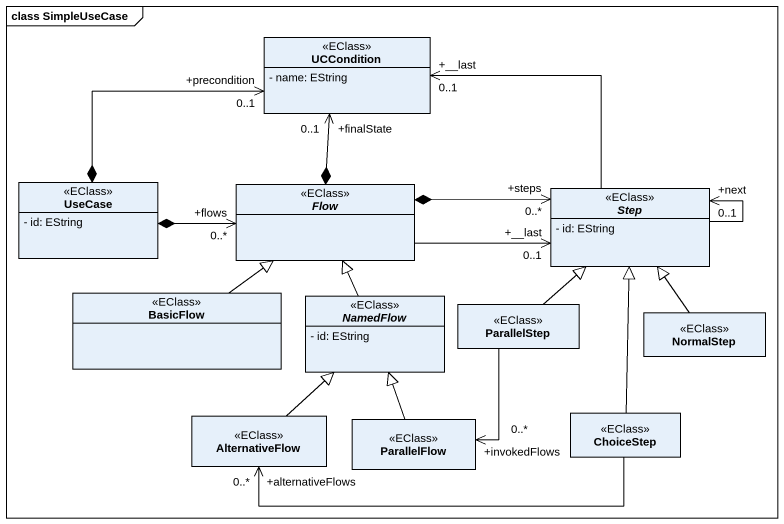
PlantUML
@startuml
mainframe class SimpleUseCase
hide circle
hide empty members
skinparam classAttributeIconSize 0
class UCCondition <<EClass>> {
  - name: EString
}
class "UseCase" as UseCase_ <<EClass>> {
  - id: EString
}
abstract class Flow <<EClass>>
abstract class Step <<EClass>> {
  - id: EString
}
class BasicFlow <<EClass>>
abstract class NamedFlow <<EClass>> {
  - id: EString
}
class ParallelStep <<EClass>>
class NormalStep <<EClass>>
class AlternativeFlow <<EClass>>
class ParallelFlow <<EClass>>
class ChoiceStep <<EClass>>
UseCase_ *-right-> "+precondition\n0..1" UCCondition
UseCase_ *-right-> "+flows\n0..*" Flow
Flow *-up-> "+finalState\n0..1" UCCondition
Flow *-right-> "+steps\n0..*" Step
Flow -right-> "+__last\n0..1" Step
Step -left-> "+__last\n0..1" UCCondition
Step --> "+next\n0..1" Step
BasicFlow -up-|> Flow
NamedFlow -up-|> Flow
ParallelStep -up-|> Step
ParallelStep --> "+invokedFlows\n0..*" ParallelFlow
NormalStep -up-|> Step
AlternativeFlow -up-|> NamedFlow
ParallelFlow -up-|> NamedFlow
ChoiceStep -up-|> Step
ChoiceStep -left-> "+alternativeFlows\n0..*" AlternativeFlow
@enduml
